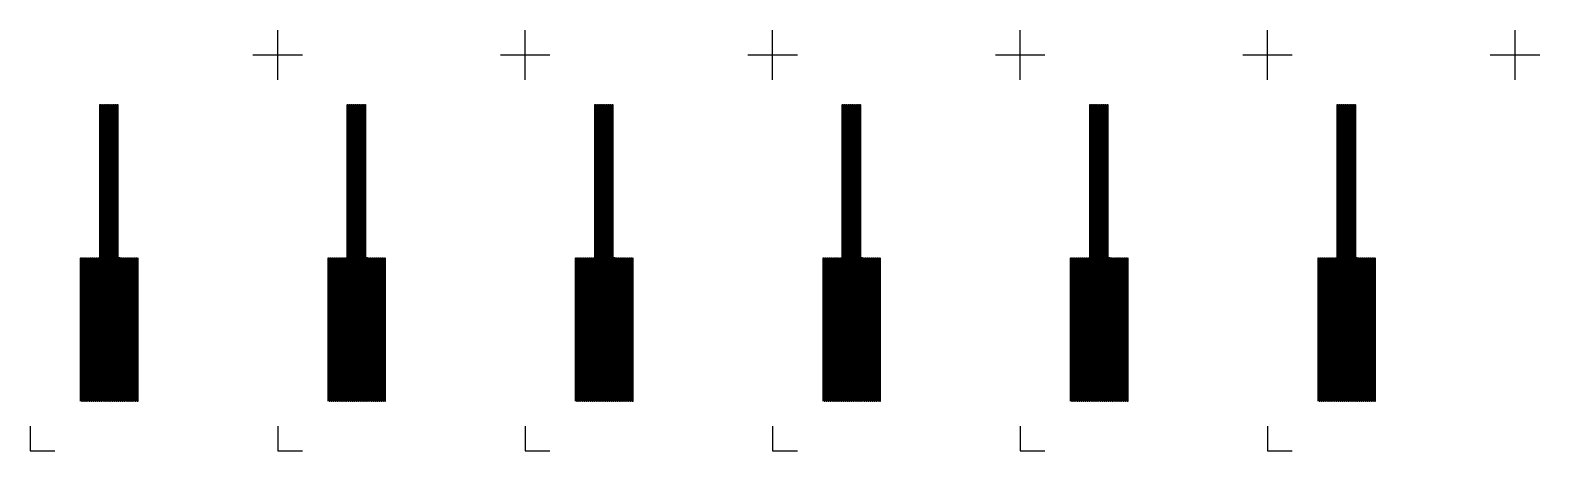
# Model space of a CAD drawing. Header units: inches. Extents: x 0 to 30.5, y 0 to 8.5.
import ezdxf

# ---------------------------------------------------------------- set-up
doc = ezdxf.new("R2010")
doc.units = ezdxf.units.IN
doc.header["$MEASUREMENT"] = 0

msp = doc.modelspace()

# ---------------------------------------------------------------- linework, layer by layer
for p, q in [((5, 7.5), (5, 8.5)), ((10, 7.5), (10, 8.5)), ((15, 7.5), (15, 8.5)), ((20, 7.5), (20, 8.5)), ((25, 7.5), (25, 8.5)), ((30, 7.5), (30, 8.5)), ((4.5, 8), (5.5, 8)), ((9.5, 8), (10.5, 8)), ((14.5, 8), (15.5, 8)), ((19.5, 8), (20.5, 8)), ((24.5, 8), (25.5, 8)), ((29.5, 8), (30.5, 8))]:
    msp.add_line(p, q)
at = {"color": 1, "linetype": 'Continuous'}
for points in [[(1.019, 1), (1.019, 3.89, -0.414214), (1.029, 3.9), (1.029, 3.9, -0.414214), (1.039, 3.89), (1.039, 1.01, 0.414214), (1.048, 1), (1.048, 1, 0.414214), (1.058, 1.01), (1.058, 3.89, -0.414214), (1.068, 3.9), (1.068, 3.9, -0.414214), (1.077, 3.89), (1.077, 1.01, 0.414214), (1.087, 1), (1.087, 1, 0.414214), (1.097, 1.01), (1.097, 3.89, -0.414214), (1.106, 3.9), (1.106, 3.9, -0.414214), (1.116, 3.89), (1.116, 1.01, 0.414214), (1.126, 1), (1.126, 1, 0.414214), (1.135, 1.01), (1.135, 3.89, -0.414214), (1.145, 3.9), (1.145, 3.9, -0.414214), (1.155, 3.89), (1.155, 1.01, 0.414214), (1.165, 1), (1.165, 1, 0.414214), (1.174, 1.01), (1.174, 3.89, -0.414214), (1.184, 3.9), (1.184, 3.9, -0.414214), (1.194, 3.89), (1.194, 1.01, 0.414214), (1.203, 1), (1.203, 1, 0.414214), (1.213, 1.01), (1.213, 3.89, -0.414214), (1.223, 3.9), (1.223, 3.9, -0.414214), (1.232, 3.89), (1.232, 1.01, 0.414214), (1.242, 1), (1.242, 1, 0.414214), (1.252, 1.01), (1.252, 3.89, -0.414214), (1.261, 3.9), (1.261, 3.9, -0.414214), (1.271, 3.89), (1.271, 1.01, 0.414214), (1.281, 1), (1.281, 1, 0.414214), (1.29, 1.01), (1.29, 3.89, -0.414214), (1.3, 3.9), (1.3, 3.9, -0.414214), (1.31, 3.89), (1.31, 1.01, 0.414214), (1.319, 1), (1.319, 1, 0.414214), (1.329, 1.01), (1.329, 3.89, -0.414214), (1.339, 3.9), (1.339, 3.9, -0.414214), (1.348, 3.89), (1.348, 1.01, 0.414214), (1.358, 1), (1.358, 1, 0.414214), (1.368, 1.01), (1.368, 3.89, -0.414214), (1.377, 3.9), (1.377, 3.9, -0.414214), (1.387, 3.89), (1.387, 1.01, 0.414214), (1.397, 1), (1.397, 1, 0.414214), (1.406, 1.01), (1.406, 6.99, -0.414214), (1.416, 7), (1.416, 7, -0.414214), (1.426, 6.99), (1.426, 1.01, 0.414214), (1.435, 1), (1.435, 1, 0.414214), (1.445, 1.01), (1.445, 6.99, -0.414214), (1.455, 7), (1.455, 7, -0.414214), (1.465, 6.99), (1.465, 1.01, 0.414214), (1.474, 1), (1.474, 1, 0.414214), (1.484, 1.01), (1.484, 6.99, -0.414214), (1.494, 7), (1.494, 7, -0.414214), (1.503, 6.99), (1.503, 1.01, 0.414214), (1.513, 1), (1.513, 1, 0.414214), (1.523, 1.01), (1.523, 6.99, -0.414214), (1.532, 7), (1.532, 7, -0.414214), (1.542, 6.99), (1.542, 1.01, 0.414214), (1.552, 1), (1.552, 1, 0.414214), (1.561, 1.01), (1.561, 6.99, -0.414214), (1.571, 7), (1.571, 7, -0.414214), (1.581, 6.99), (1.581, 1.01, 0.414214), (1.59, 1), (1.59, 1, 0.414214), (1.6, 1.01), (1.6, 6.99, -0.414214), (1.61, 7), (1.61, 7, -0.414214), (1.619, 6.99), (1.619, 1.01, 0.414214), (1.629, 1), (1.629, 1, 0.414214), (1.639, 1.01), (1.639, 6.99, -0.414214), (1.648, 7), (1.648, 7, -0.414214), (1.658, 6.99), (1.658, 1.01, 0.414214), (1.668, 1), (1.668, 1, 0.414214), (1.677, 1.01), (1.677, 6.99, -0.414214), (1.687, 7), (1.687, 7, -0.414214), (1.697, 6.99), (1.697, 1.01, 0.414214), (1.706, 1), (1.706, 1, 0.414214), (1.716, 1.01), (1.716, 6.99, -0.414214), (1.726, 7), (1.726, 7, -0.414214), (1.735, 6.99), (1.735, 1.01, 0.414214), (1.745, 1), (1.745, 1, 0.414214), (1.755, 1.01), (1.755, 6.99, -0.414214), (1.765, 7), (1.765, 7, -0.414214), (1.774, 6.99), (1.774, 1.01, 0.414214), (1.784, 1), (1.784, 1, 0.414214), (1.794, 1.01), (1.794, 3.9, -0.996883), (1.813, 3.9), (1.813, 3.9, -0.001561), (1.813, 3.9), (1.813, 1.01, 0.414214), (1.823, 1), (1.823, 1, 0.414214), (1.832, 1.01), (1.832, 3.89, -0.414214), (1.842, 3.9), (1.842, 3.9, -0.414214), (1.852, 3.89), (1.852, 1.01, 0.414214), (1.861, 1), (1.861, 1, 0.414214), (1.871, 1.01), (1.871, 3.89, -0.414214), (1.881, 3.9), (1.881, 3.9, -0.414214), (1.89, 3.89), (1.89, 1.01, 0.414214), (1.9, 1), (1.9, 1, 0.414214), (1.91, 1.01), (1.91, 3.89, -0.414214), (1.919, 3.9), (1.919, 3.9, -0.414214), (1.929, 3.89), (1.929, 1.01, 0.414214), (1.939, 1), (1.939, 1, 0.414214), (1.948, 1.01), (1.948, 3.89, -0.414214), (1.958, 3.9), (1.958, 3.9, -0.414214), (1.968, 3.89), (1.968, 1.01, 0.414214), (1.977, 1), (1.977, 1, 0.414214), (1.987, 1.01), (1.987, 3.89, -0.414214), (1.997, 3.9), (1.997, 3.9, -0.414214), (2.006, 3.89), (2.006, 1.01, 0.414214), (2.016, 1), (2.016, 1, 0.414214), (2.026, 1.01), (2.026, 3.89, -0.414214), (2.035, 3.9), (2.035, 3.9, -0.414214), (2.045, 3.89), (2.045, 1.01, 0.414214), (2.055, 1), (2.055, 1, 0.414214), (2.065, 1.01), (2.065, 3.89, -0.414214), (2.074, 3.9), (2.074, 3.9, -0.414214), (2.084, 3.89), (2.084, 1.01, 0.414214), (2.094, 1), (2.094, 1, 0.414214), (2.103, 1.01), (2.103, 3.89, -0.414214), (2.113, 3.9), (2.113, 3.9, -0.414214), (2.123, 3.89), (2.123, 1.01, 0.414214), (2.132, 1), (2.132, 1, 0.414214), (2.142, 1.01), (2.142, 3.89, -0.414214), (2.152, 3.9), (2.152, 3.9, -0.414214), (2.161, 3.89), (2.161, 1.01, 0.414214), (2.171, 1), (2.171, 1, 0.414214), (2.181, 1.01), (2.181, 3.9)], [(6.019, 1), (6.019, 3.89, -0.414214), (6.029, 3.9), (6.029, 3.9, -0.414214), (6.039, 3.89), (6.039, 1.01, 0.414214), (6.048, 1), (6.048, 1, 0.414214), (6.058, 1.01), (6.058, 3.89, -0.414214), (6.068, 3.9), (6.068, 3.9, -0.414214), (6.077, 3.89), (6.077, 1.01, 0.414214), (6.087, 1), (6.087, 1, 0.414214), (6.097, 1.01), (6.097, 3.89, -0.414214), (6.106, 3.9), (6.106, 3.9, -0.414214), (6.116, 3.89), (6.116, 1.01, 0.414214), (6.126, 1), (6.126, 1, 0.414214), (6.135, 1.01), (6.135, 3.89, -0.414214), (6.145, 3.9), (6.145, 3.9, -0.414214), (6.155, 3.89), (6.155, 1.01, 0.414214), (6.165, 1), (6.165, 1, 0.414214), (6.174, 1.01), (6.174, 3.89, -0.414214), (6.184, 3.9), (6.184, 3.9, -0.414214), (6.194, 3.89), (6.194, 1.01, 0.414214), (6.203, 1), (6.203, 1, 0.414214), (6.213, 1.01), (6.213, 3.89, -0.414214), (6.223, 3.9), (6.223, 3.9, -0.414214), (6.232, 3.89), (6.232, 1.01, 0.414214), (6.242, 1), (6.242, 1, 0.414214), (6.252, 1.01), (6.252, 3.89, -0.414214), (6.261, 3.9), (6.261, 3.9, -0.414214), (6.271, 3.89), (6.271, 1.01, 0.414214), (6.281, 1), (6.281, 1, 0.414214), (6.29, 1.01), (6.29, 3.89, -0.414214), (6.3, 3.9), (6.3, 3.9, -0.414214), (6.31, 3.89), (6.31, 1.01, 0.414214), (6.319, 1), (6.319, 1, 0.414214), (6.329, 1.01), (6.329, 3.89, -0.414214), (6.339, 3.9), (6.339, 3.9, -0.414214), (6.348, 3.89), (6.348, 1.01, 0.414214), (6.358, 1), (6.358, 1, 0.414214), (6.368, 1.01), (6.368, 3.89, -0.414214), (6.377, 3.9), (6.377, 3.9, -0.414214), (6.387, 3.89), (6.387, 1.01, 0.414214), (6.397, 1), (6.397, 1, 0.414214), (6.406, 1.01), (6.406, 6.99, -0.414214), (6.416, 7), (6.416, 7, -0.414214), (6.426, 6.99), (6.426, 1.01, 0.414214), (6.435, 1), (6.435, 1, 0.414214), (6.445, 1.01), (6.445, 6.99, -0.414214), (6.455, 7), (6.455, 7, -0.414214), (6.465, 6.99), (6.465, 1.01, 0.414214), (6.474, 1), (6.474, 1, 0.414214), (6.484, 1.01), (6.484, 6.99, -0.414214), (6.494, 7), (6.494, 7, -0.414214), (6.503, 6.99), (6.503, 1.01, 0.414214), (6.513, 1), (6.513, 1, 0.414214), (6.523, 1.01), (6.523, 6.99, -0.414214), (6.532, 7), (6.532, 7, -0.414214), (6.542, 6.99), (6.542, 1.01, 0.414214), (6.552, 1), (6.552, 1, 0.414214), (6.561, 1.01), (6.561, 6.99, -0.414214), (6.571, 7), (6.571, 7, -0.414214), (6.581, 6.99), (6.581, 1.01, 0.414214), (6.59, 1), (6.59, 1, 0.414214), (6.6, 1.01), (6.6, 6.99, -0.414214), (6.61, 7), (6.61, 7, -0.414214), (6.619, 6.99), (6.619, 1.01, 0.414214), (6.629, 1), (6.629, 1, 0.414214), (6.639, 1.01), (6.639, 6.99, -0.414214), (6.648, 7), (6.648, 7, -0.414214), (6.658, 6.99), (6.658, 1.01, 0.414214), (6.668, 1), (6.668, 1, 0.414214), (6.677, 1.01), (6.677, 6.99, -0.414214), (6.687, 7), (6.687, 7, -0.414214), (6.697, 6.99), (6.697, 1.01, 0.414214), (6.706, 1), (6.706, 1, 0.414214), (6.716, 1.01), (6.716, 6.99, -0.414214), (6.726, 7), (6.726, 7, -0.414214), (6.735, 6.99), (6.735, 1.01, 0.414214), (6.745, 1), (6.745, 1, 0.414214), (6.755, 1.01), (6.755, 6.99, -0.414214), (6.765, 7), (6.765, 7, -0.414214), (6.774, 6.99), (6.774, 1.01, 0.414214), (6.784, 1), (6.784, 1, 0.414214), (6.794, 1.01), (6.794, 3.9, -0.996883), (6.813, 3.9), (6.813, 3.9, -0.001561), (6.813, 3.9), (6.813, 1.01, 0.414214), (6.823, 1), (6.823, 1, 0.414214), (6.832, 1.01), (6.832, 3.89, -0.414214), (6.842, 3.9), (6.842, 3.9, -0.414214), (6.852, 3.89), (6.852, 1.01, 0.414214), (6.861, 1), (6.861, 1, 0.414214), (6.871, 1.01), (6.871, 3.89, -0.414214), (6.881, 3.9), (6.881, 3.9, -0.414214), (6.89, 3.89), (6.89, 1.01, 0.414214), (6.9, 1), (6.9, 1, 0.414214), (6.91, 1.01), (6.91, 3.89, -0.414214), (6.919, 3.9), (6.919, 3.9, -0.414214), (6.929, 3.89), (6.929, 1.01, 0.414214), (6.939, 1), (6.939, 1, 0.414214), (6.948, 1.01), (6.948, 3.89, -0.414214), (6.958, 3.9), (6.958, 3.9, -0.414214), (6.968, 3.89), (6.968, 1.01, 0.414214), (6.977, 1), (6.977, 1, 0.414214), (6.987, 1.01), (6.987, 3.89, -0.414214), (6.997, 3.9), (6.997, 3.9, -0.414214), (7.006, 3.89), (7.006, 1.01, 0.414214), (7.016, 1), (7.016, 1, 0.414214), (7.026, 1.01), (7.026, 3.89, -0.414214), (7.035, 3.9), (7.035, 3.9, -0.414214), (7.045, 3.89), (7.045, 1.01, 0.414214), (7.055, 1), (7.055, 1, 0.414214), (7.065, 1.01), (7.065, 3.89, -0.414214), (7.074, 3.9), (7.074, 3.9, -0.414214), (7.084, 3.89), (7.084, 1.01, 0.414214), (7.094, 1), (7.094, 1, 0.414214), (7.103, 1.01), (7.103, 3.89, -0.414214), (7.113, 3.9), (7.113, 3.9, -0.414214), (7.123, 3.89), (7.123, 1.01, 0.414214), (7.132, 1), (7.132, 1, 0.414214), (7.142, 1.01), (7.142, 3.89, -0.414214), (7.152, 3.9), (7.152, 3.9, -0.414214), (7.161, 3.89), (7.161, 1.01, 0.414214), (7.171, 1), (7.171, 1, 0.414214), (7.181, 1.01), (7.181, 3.9)], [(11.019, 1), (11.019, 3.89, -0.414214), (11.029, 3.9), (11.029, 3.9, -0.414214), (11.039, 3.89), (11.039, 1.01, 0.414214), (11.048, 1), (11.048, 1, 0.414214), (11.058, 1.01), (11.058, 3.89, -0.414214), (11.068, 3.9), (11.068, 3.9, -0.414214), (11.077, 3.89), (11.077, 1.01, 0.414214), (11.087, 1), (11.087, 1, 0.414214), (11.097, 1.01), (11.097, 3.89, -0.414214), (11.106, 3.9), (11.106, 3.9, -0.414214), (11.116, 3.89), (11.116, 1.01, 0.414214), (11.126, 1), (11.126, 1, 0.414214), (11.135, 1.01), (11.135, 3.89, -0.414214), (11.145, 3.9), (11.145, 3.9, -0.414214), (11.155, 3.89), (11.155, 1.01, 0.414214), (11.165, 1), (11.165, 1, 0.414214), (11.174, 1.01), (11.174, 3.89, -0.414214), (11.184, 3.9), (11.184, 3.9, -0.414214), (11.194, 3.89), (11.194, 1.01, 0.414214), (11.203, 1), (11.203, 1, 0.414214), (11.213, 1.01), (11.213, 3.89, -0.414214), (11.223, 3.9), (11.223, 3.9, -0.414214), (11.232, 3.89), (11.232, 1.01, 0.414214), (11.242, 1), (11.242, 1, 0.414214), (11.252, 1.01), (11.252, 3.89, -0.414214), (11.261, 3.9), (11.261, 3.9, -0.414214), (11.271, 3.89), (11.271, 1.01, 0.414214), (11.281, 1), (11.281, 1, 0.414214), (11.29, 1.01), (11.29, 3.89, -0.414214), (11.3, 3.9), (11.3, 3.9, -0.414214), (11.31, 3.89), (11.31, 1.01, 0.414214), (11.319, 1), (11.319, 1, 0.414214), (11.329, 1.01), (11.329, 3.89, -0.414214), (11.339, 3.9), (11.339, 3.9, -0.414214), (11.348, 3.89), (11.348, 1.01, 0.414214), (11.358, 1), (11.358, 1, 0.414214), (11.368, 1.01), (11.368, 3.89, -0.414214), (11.377, 3.9), (11.377, 3.9, -0.414214), (11.387, 3.89), (11.387, 1.01, 0.414214), (11.397, 1), (11.397, 1, 0.414214), (11.406, 1.01), (11.406, 6.99, -0.414214), (11.416, 7), (11.416, 7, -0.414214), (11.426, 6.99), (11.426, 1.01, 0.414214), (11.435, 1), (11.435, 1, 0.414214), (11.445, 1.01), (11.445, 6.99, -0.414214), (11.455, 7), (11.455, 7, -0.414214), (11.465, 6.99), (11.465, 1.01, 0.414214), (11.474, 1), (11.474, 1, 0.414214), (11.484, 1.01), (11.484, 6.99, -0.414214), (11.494, 7), (11.494, 7, -0.414214), (11.503, 6.99), (11.503, 1.01, 0.414214), (11.513, 1), (11.513, 1, 0.414214), (11.523, 1.01), (11.523, 6.99, -0.414214), (11.532, 7), (11.532, 7, -0.414214), (11.542, 6.99), (11.542, 1.01, 0.414214), (11.552, 1), (11.552, 1, 0.414214), (11.561, 1.01), (11.561, 6.99, -0.414214), (11.571, 7), (11.571, 7, -0.414214), (11.581, 6.99), (11.581, 1.01, 0.414214), (11.59, 1), (11.59, 1, 0.414214), (11.6, 1.01), (11.6, 6.99, -0.414214), (11.61, 7), (11.61, 7, -0.414214), (11.619, 6.99), (11.619, 1.01, 0.414214), (11.629, 1), (11.629, 1, 0.414214), (11.639, 1.01), (11.639, 6.99, -0.414214), (11.648, 7), (11.648, 7, -0.414214), (11.658, 6.99), (11.658, 1.01, 0.414214), (11.668, 1), (11.668, 1, 0.414214), (11.677, 1.01), (11.677, 6.99, -0.414214), (11.687, 7), (11.687, 7, -0.414214), (11.697, 6.99), (11.697, 1.01, 0.414214), (11.706, 1), (11.706, 1, 0.414214), (11.716, 1.01), (11.716, 6.99, -0.414214), (11.726, 7), (11.726, 7, -0.414214), (11.735, 6.99), (11.735, 1.01, 0.414214), (11.745, 1), (11.745, 1, 0.414214), (11.755, 1.01), (11.755, 6.99, -0.414214), (11.765, 7), (11.765, 7, -0.414214), (11.774, 6.99), (11.774, 1.01, 0.414214), (11.784, 1), (11.784, 1, 0.414214), (11.794, 1.01), (11.794, 3.9, -0.996883), (11.813, 3.9), (11.813, 3.9, -0.001561), (11.813, 3.9), (11.813, 1.01, 0.414214), (11.823, 1), (11.823, 1, 0.414214), (11.832, 1.01), (11.832, 3.89, -0.414214), (11.842, 3.9), (11.842, 3.9, -0.414214), (11.852, 3.89), (11.852, 1.01, 0.414214), (11.861, 1), (11.861, 1, 0.414214), (11.871, 1.01), (11.871, 3.89, -0.414214), (11.881, 3.9), (11.881, 3.9, -0.414214), (11.89, 3.89), (11.89, 1.01, 0.414214), (11.9, 1), (11.9, 1, 0.414214), (11.91, 1.01), (11.91, 3.89, -0.414214), (11.919, 3.9), (11.919, 3.9, -0.414214), (11.929, 3.89), (11.929, 1.01, 0.414214), (11.939, 1), (11.939, 1, 0.414214), (11.948, 1.01), (11.948, 3.89, -0.414214), (11.958, 3.9), (11.958, 3.9, -0.414214), (11.968, 3.89), (11.968, 1.01, 0.414214), (11.977, 1), (11.977, 1, 0.414214), (11.987, 1.01), (11.987, 3.89, -0.414214), (11.997, 3.9), (11.997, 3.9, -0.414214), (12.006, 3.89), (12.006, 1.01, 0.414214), (12.016, 1), (12.016, 1, 0.414214), (12.026, 1.01), (12.026, 3.89, -0.414214), (12.035, 3.9), (12.035, 3.9, -0.414214), (12.045, 3.89), (12.045, 1.01, 0.414214), (12.055, 1), (12.055, 1, 0.414214), (12.065, 1.01), (12.065, 3.89, -0.414214), (12.074, 3.9), (12.074, 3.9, -0.414214), (12.084, 3.89), (12.084, 1.01, 0.414214), (12.094, 1), (12.094, 1, 0.414214), (12.103, 1.01), (12.103, 3.89, -0.414214), (12.113, 3.9), (12.113, 3.9, -0.414214), (12.123, 3.89), (12.123, 1.01, 0.414214), (12.132, 1), (12.132, 1, 0.414214), (12.142, 1.01), (12.142, 3.89, -0.414214), (12.152, 3.9), (12.152, 3.9, -0.414214), (12.161, 3.89), (12.161, 1.01, 0.414214), (12.171, 1), (12.171, 1, 0.414214), (12.181, 1.01), (12.181, 3.9)], [(16.019, 1), (16.019, 3.89, -0.414214), (16.029, 3.9), (16.029, 3.9, -0.414214), (16.039, 3.89), (16.039, 1.01, 0.414214), (16.048, 1), (16.048, 1, 0.414214), (16.058, 1.01), (16.058, 3.89, -0.414214), (16.068, 3.9), (16.068, 3.9, -0.414214), (16.077, 3.89), (16.077, 1.01, 0.414214), (16.087, 1), (16.087, 1, 0.414214), (16.097, 1.01), (16.097, 3.89, -0.414214), (16.106, 3.9), (16.106, 3.9, -0.414214), (16.116, 3.89), (16.116, 1.01, 0.414214), (16.126, 1), (16.126, 1, 0.414214), (16.135, 1.01), (16.135, 3.89, -0.414214), (16.145, 3.9), (16.145, 3.9, -0.414214), (16.155, 3.89), (16.155, 1.01, 0.414214), (16.165, 1), (16.165, 1, 0.414214), (16.174, 1.01), (16.174, 3.89, -0.414214), (16.184, 3.9), (16.184, 3.9, -0.414214), (16.194, 3.89), (16.194, 1.01, 0.414214), (16.203, 1), (16.203, 1, 0.414214), (16.213, 1.01), (16.213, 3.89, -0.414214), (16.223, 3.9), (16.223, 3.9, -0.414214), (16.232, 3.89), (16.232, 1.01, 0.414214), (16.242, 1), (16.242, 1, 0.414214), (16.252, 1.01), (16.252, 3.89, -0.414214), (16.261, 3.9), (16.261, 3.9, -0.414214), (16.271, 3.89), (16.271, 1.01, 0.414214), (16.281, 1), (16.281, 1, 0.414214), (16.29, 1.01), (16.29, 3.89, -0.414214), (16.3, 3.9), (16.3, 3.9, -0.414214), (16.31, 3.89), (16.31, 1.01, 0.414214), (16.319, 1), (16.319, 1, 0.414214), (16.329, 1.01), (16.329, 3.89, -0.414214), (16.339, 3.9), (16.339, 3.9, -0.414214), (16.348, 3.89), (16.348, 1.01, 0.414214), (16.358, 1), (16.358, 1, 0.414214), (16.368, 1.01), (16.368, 3.89, -0.414214), (16.377, 3.9), (16.377, 3.9, -0.414214), (16.387, 3.89), (16.387, 1.01, 0.414214), (16.397, 1), (16.397, 1, 0.414214), (16.406, 1.01), (16.406, 6.99, -0.414214), (16.416, 7), (16.416, 7, -0.414214), (16.426, 6.99), (16.426, 1.01, 0.414214), (16.435, 1), (16.435, 1, 0.414214), (16.445, 1.01), (16.445, 6.99, -0.414214), (16.455, 7), (16.455, 7, -0.414214), (16.465, 6.99), (16.465, 1.01, 0.414214), (16.474, 1), (16.474, 1, 0.414214), (16.484, 1.01), (16.484, 6.99, -0.414214), (16.494, 7), (16.494, 7, -0.414214), (16.503, 6.99), (16.503, 1.01, 0.414214), (16.513, 1), (16.513, 1, 0.414214), (16.523, 1.01), (16.523, 6.99, -0.414214), (16.532, 7), (16.532, 7, -0.414214), (16.542, 6.99), (16.542, 1.01, 0.414214), (16.552, 1), (16.552, 1, 0.414214), (16.561, 1.01), (16.561, 6.99, -0.414214), (16.571, 7), (16.571, 7, -0.414214), (16.581, 6.99), (16.581, 1.01, 0.414214), (16.59, 1), (16.59, 1, 0.414214), (16.6, 1.01), (16.6, 6.99, -0.414214), (16.61, 7), (16.61, 7, -0.414214), (16.619, 6.99), (16.619, 1.01, 0.414214), (16.629, 1), (16.629, 1, 0.414214), (16.639, 1.01), (16.639, 6.99, -0.414214), (16.648, 7), (16.648, 7, -0.414214), (16.658, 6.99), (16.658, 1.01, 0.414214), (16.668, 1), (16.668, 1, 0.414214), (16.677, 1.01), (16.677, 6.99, -0.414214), (16.687, 7), (16.687, 7, -0.414214), (16.697, 6.99), (16.697, 1.01, 0.414214), (16.706, 1), (16.706, 1, 0.414214), (16.716, 1.01), (16.716, 6.99, -0.414214), (16.726, 7), (16.726, 7, -0.414214), (16.735, 6.99), (16.735, 1.01, 0.414214), (16.745, 1), (16.745, 1, 0.414214), (16.755, 1.01), (16.755, 6.99, -0.414214), (16.765, 7), (16.765, 7, -0.414214), (16.774, 6.99), (16.774, 1.01, 0.414214), (16.784, 1), (16.784, 1, 0.414214), (16.794, 1.01), (16.794, 3.9, -0.996883), (16.813, 3.9), (16.813, 3.9, -0.001561), (16.813, 3.9), (16.813, 1.01, 0.414214), (16.823, 1), (16.823, 1, 0.414214), (16.832, 1.01), (16.832, 3.89, -0.414214), (16.842, 3.9), (16.842, 3.9, -0.414214), (16.852, 3.89), (16.852, 1.01, 0.414214), (16.861, 1), (16.861, 1, 0.414214), (16.871, 1.01), (16.871, 3.89, -0.414214), (16.881, 3.9), (16.881, 3.9, -0.414214), (16.89, 3.89), (16.89, 1.01, 0.414214), (16.9, 1), (16.9, 1, 0.414214), (16.91, 1.01), (16.91, 3.89, -0.414214), (16.919, 3.9), (16.919, 3.9, -0.414214), (16.929, 3.89), (16.929, 1.01, 0.414214), (16.939, 1), (16.939, 1, 0.414214), (16.948, 1.01), (16.948, 3.89, -0.414214), (16.958, 3.9), (16.958, 3.9, -0.414214), (16.968, 3.89), (16.968, 1.01, 0.414214), (16.977, 1), (16.977, 1, 0.414214), (16.987, 1.01), (16.987, 3.89, -0.414214), (16.997, 3.9), (16.997, 3.9, -0.414214), (17.006, 3.89), (17.006, 1.01, 0.414214), (17.016, 1), (17.016, 1, 0.414214), (17.026, 1.01), (17.026, 3.89, -0.414214), (17.035, 3.9), (17.035, 3.9, -0.414214), (17.045, 3.89), (17.045, 1.01, 0.414214), (17.055, 1), (17.055, 1, 0.414214), (17.065, 1.01), (17.065, 3.89, -0.414214), (17.074, 3.9), (17.074, 3.9, -0.414214), (17.084, 3.89), (17.084, 1.01, 0.414214), (17.094, 1), (17.094, 1, 0.414214), (17.103, 1.01), (17.103, 3.89, -0.414214), (17.113, 3.9), (17.113, 3.9, -0.414214), (17.123, 3.89), (17.123, 1.01, 0.414214), (17.132, 1), (17.132, 1, 0.414214), (17.142, 1.01), (17.142, 3.89, -0.414214), (17.152, 3.9), (17.152, 3.9, -0.414214), (17.161, 3.89), (17.161, 1.01, 0.414214), (17.171, 1), (17.171, 1, 0.414214), (17.181, 1.01), (17.181, 3.9)], [(21.019, 1), (21.019, 3.89, -0.414214), (21.029, 3.9), (21.029, 3.9, -0.414214), (21.039, 3.89), (21.039, 1.01, 0.414214), (21.048, 1), (21.048, 1, 0.414214), (21.058, 1.01), (21.058, 3.89, -0.414214), (21.068, 3.9), (21.068, 3.9, -0.414214), (21.077, 3.89), (21.077, 1.01, 0.414214), (21.087, 1), (21.087, 1, 0.414214), (21.097, 1.01), (21.097, 3.89, -0.414214), (21.106, 3.9), (21.106, 3.9, -0.414214), (21.116, 3.89), (21.116, 1.01, 0.414214), (21.126, 1), (21.126, 1, 0.414214), (21.135, 1.01), (21.135, 3.89, -0.414214), (21.145, 3.9), (21.145, 3.9, -0.414214), (21.155, 3.89), (21.155, 1.01, 0.414214), (21.165, 1), (21.165, 1, 0.414214), (21.174, 1.01), (21.174, 3.89, -0.414214), (21.184, 3.9), (21.184, 3.9, -0.414214), (21.194, 3.89), (21.194, 1.01, 0.414214), (21.203, 1), (21.203, 1, 0.414214), (21.213, 1.01), (21.213, 3.89, -0.414214), (21.223, 3.9), (21.223, 3.9, -0.414214), (21.232, 3.89), (21.232, 1.01, 0.414214), (21.242, 1), (21.242, 1, 0.414214), (21.252, 1.01), (21.252, 3.89, -0.414214), (21.261, 3.9), (21.261, 3.9, -0.414214), (21.271, 3.89), (21.271, 1.01, 0.414214), (21.281, 1), (21.281, 1, 0.414214), (21.29, 1.01), (21.29, 3.89, -0.414214), (21.3, 3.9), (21.3, 3.9, -0.414214), (21.31, 3.89), (21.31, 1.01, 0.414214), (21.319, 1), (21.319, 1, 0.414214), (21.329, 1.01), (21.329, 3.89, -0.414214), (21.339, 3.9), (21.339, 3.9, -0.414214), (21.348, 3.89), (21.348, 1.01, 0.414214), (21.358, 1), (21.358, 1, 0.414214), (21.368, 1.01), (21.368, 3.89, -0.414214), (21.377, 3.9), (21.377, 3.9, -0.414214), (21.387, 3.89), (21.387, 1.01, 0.414214), (21.397, 1), (21.397, 1, 0.414214), (21.406, 1.01), (21.406, 6.99, -0.414214), (21.416, 7), (21.416, 7, -0.414214), (21.426, 6.99), (21.426, 1.01, 0.414214), (21.435, 1), (21.435, 1, 0.414214), (21.445, 1.01), (21.445, 6.99, -0.414214), (21.455, 7), (21.455, 7, -0.414214), (21.465, 6.99), (21.465, 1.01, 0.414214), (21.474, 1), (21.474, 1, 0.414214), (21.484, 1.01), (21.484, 6.99, -0.414214), (21.494, 7), (21.494, 7, -0.414214), (21.503, 6.99), (21.503, 1.01, 0.414214), (21.513, 1), (21.513, 1, 0.414214), (21.523, 1.01), (21.523, 6.99, -0.414214), (21.532, 7), (21.532, 7, -0.414214), (21.542, 6.99), (21.542, 1.01, 0.414214), (21.552, 1), (21.552, 1, 0.414214), (21.561, 1.01), (21.561, 6.99, -0.414214), (21.571, 7), (21.571, 7, -0.414214), (21.581, 6.99), (21.581, 1.01, 0.414214), (21.59, 1), (21.59, 1, 0.414214), (21.6, 1.01), (21.6, 6.99, -0.414214), (21.61, 7), (21.61, 7, -0.414214), (21.619, 6.99), (21.619, 1.01, 0.414214), (21.629, 1), (21.629, 1, 0.414214), (21.639, 1.01), (21.639, 6.99, -0.414214), (21.648, 7), (21.648, 7, -0.414214), (21.658, 6.99), (21.658, 1.01, 0.414214), (21.668, 1), (21.668, 1, 0.414214), (21.677, 1.01), (21.677, 6.99, -0.414214), (21.687, 7), (21.687, 7, -0.414214), (21.697, 6.99), (21.697, 1.01, 0.414214), (21.706, 1), (21.706, 1, 0.414214), (21.716, 1.01), (21.716, 6.99, -0.414214), (21.726, 7), (21.726, 7, -0.414214), (21.735, 6.99), (21.735, 1.01, 0.414214), (21.745, 1), (21.745, 1, 0.414214), (21.755, 1.01), (21.755, 6.99, -0.414214), (21.765, 7), (21.765, 7, -0.414214), (21.774, 6.99), (21.774, 1.01, 0.414214), (21.784, 1), (21.784, 1, 0.414214), (21.794, 1.01), (21.794, 3.9, -0.996883), (21.813, 3.9), (21.813, 3.9, -0.001561), (21.813, 3.9), (21.813, 1.01, 0.414214), (21.823, 1), (21.823, 1, 0.414214), (21.832, 1.01), (21.832, 3.89, -0.414214), (21.842, 3.9), (21.842, 3.9, -0.414214), (21.852, 3.89), (21.852, 1.01, 0.414214), (21.861, 1), (21.861, 1, 0.414214), (21.871, 1.01), (21.871, 3.89, -0.414214), (21.881, 3.9), (21.881, 3.9, -0.414214), (21.89, 3.89), (21.89, 1.01, 0.414214), (21.9, 1), (21.9, 1, 0.414214), (21.91, 1.01), (21.91, 3.89, -0.414214), (21.919, 3.9), (21.919, 3.9, -0.414214), (21.929, 3.89), (21.929, 1.01, 0.414214), (21.939, 1), (21.939, 1, 0.414214), (21.948, 1.01), (21.948, 3.89, -0.414214), (21.958, 3.9), (21.958, 3.9, -0.414214), (21.968, 3.89), (21.968, 1.01, 0.414214), (21.977, 1), (21.977, 1, 0.414214), (21.987, 1.01), (21.987, 3.89, -0.414214), (21.997, 3.9), (21.997, 3.9, -0.414214), (22.006, 3.89), (22.006, 1.01, 0.414214), (22.016, 1), (22.016, 1, 0.414214), (22.026, 1.01), (22.026, 3.89, -0.414214), (22.035, 3.9), (22.035, 3.9, -0.414214), (22.045, 3.89), (22.045, 1.01, 0.414214), (22.055, 1), (22.055, 1, 0.414214), (22.065, 1.01), (22.065, 3.89, -0.414214), (22.074, 3.9), (22.074, 3.9, -0.414214), (22.084, 3.89), (22.084, 1.01, 0.414214), (22.094, 1), (22.094, 1, 0.414214), (22.103, 1.01), (22.103, 3.89, -0.414214), (22.113, 3.9), (22.113, 3.9, -0.414214), (22.123, 3.89), (22.123, 1.01, 0.414214), (22.132, 1), (22.132, 1, 0.414214), (22.142, 1.01), (22.142, 3.89, -0.414214), (22.152, 3.9), (22.152, 3.9, -0.414214), (22.161, 3.89), (22.161, 1.01, 0.414214), (22.171, 1), (22.171, 1, 0.414214), (22.181, 1.01), (22.181, 3.9)], [(26.019, 1), (26.019, 3.89, -0.414214), (26.029, 3.9), (26.029, 3.9, -0.414214), (26.039, 3.89), (26.039, 1.01, 0.414214), (26.048, 1), (26.048, 1, 0.414214), (26.058, 1.01), (26.058, 3.89, -0.414214), (26.068, 3.9), (26.068, 3.9, -0.414214), (26.077, 3.89), (26.077, 1.01, 0.414214), (26.087, 1), (26.087, 1, 0.414214), (26.097, 1.01), (26.097, 3.89, -0.414214), (26.106, 3.9), (26.106, 3.9, -0.414214), (26.116, 3.89), (26.116, 1.01, 0.414214), (26.126, 1), (26.126, 1, 0.414214), (26.135, 1.01), (26.135, 3.89, -0.414214), (26.145, 3.9), (26.145, 3.9, -0.414214), (26.155, 3.89), (26.155, 1.01, 0.414214), (26.165, 1), (26.165, 1, 0.414214), (26.174, 1.01), (26.174, 3.89, -0.414214), (26.184, 3.9), (26.184, 3.9, -0.414214), (26.194, 3.89), (26.194, 1.01, 0.414214), (26.203, 1), (26.203, 1, 0.414214), (26.213, 1.01), (26.213, 3.89, -0.414214), (26.223, 3.9), (26.223, 3.9, -0.414214), (26.232, 3.89), (26.232, 1.01, 0.414214), (26.242, 1), (26.242, 1, 0.414214), (26.252, 1.01), (26.252, 3.89, -0.414214), (26.261, 3.9), (26.261, 3.9, -0.414214), (26.271, 3.89), (26.271, 1.01, 0.414214), (26.281, 1), (26.281, 1, 0.414214), (26.29, 1.01), (26.29, 3.89, -0.414214), (26.3, 3.9), (26.3, 3.9, -0.414214), (26.31, 3.89), (26.31, 1.01, 0.414214), (26.319, 1), (26.319, 1, 0.414214), (26.329, 1.01), (26.329, 3.89, -0.414214), (26.339, 3.9), (26.339, 3.9, -0.414214), (26.348, 3.89), (26.348, 1.01, 0.414214), (26.358, 1), (26.358, 1, 0.414214), (26.368, 1.01), (26.368, 3.89, -0.414214), (26.377, 3.9), (26.377, 3.9, -0.414214), (26.387, 3.89), (26.387, 1.01, 0.414214), (26.397, 1), (26.397, 1, 0.414214), (26.406, 1.01), (26.406, 6.99, -0.414214), (26.416, 7), (26.416, 7, -0.414214), (26.426, 6.99), (26.426, 1.01, 0.414214), (26.435, 1), (26.435, 1, 0.414214), (26.445, 1.01), (26.445, 6.99, -0.414214), (26.455, 7), (26.455, 7, -0.414214), (26.465, 6.99), (26.465, 1.01, 0.414214), (26.474, 1), (26.474, 1, 0.414214), (26.484, 1.01), (26.484, 6.99, -0.414214), (26.494, 7), (26.494, 7, -0.414214), (26.503, 6.99), (26.503, 1.01, 0.414214), (26.513, 1), (26.513, 1, 0.414214), (26.523, 1.01), (26.523, 6.99, -0.414214), (26.532, 7), (26.532, 7, -0.414214), (26.542, 6.99), (26.542, 1.01, 0.414214), (26.552, 1), (26.552, 1, 0.414214), (26.561, 1.01), (26.561, 6.99, -0.414214), (26.571, 7), (26.571, 7, -0.414214), (26.581, 6.99), (26.581, 1.01, 0.414214), (26.59, 1), (26.59, 1, 0.414214), (26.6, 1.01), (26.6, 6.99, -0.414214), (26.61, 7), (26.61, 7, -0.414214), (26.619, 6.99), (26.619, 1.01, 0.414214), (26.629, 1), (26.629, 1, 0.414214), (26.639, 1.01), (26.639, 6.99, -0.414214), (26.648, 7), (26.648, 7, -0.414214), (26.658, 6.99), (26.658, 1.01, 0.414214), (26.668, 1), (26.668, 1, 0.414214), (26.677, 1.01), (26.677, 6.99, -0.414214), (26.687, 7), (26.687, 7, -0.414214), (26.697, 6.99), (26.697, 1.01, 0.414214), (26.706, 1), (26.706, 1, 0.414214), (26.716, 1.01), (26.716, 6.99, -0.414214), (26.726, 7), (26.726, 7, -0.414214), (26.735, 6.99), (26.735, 1.01, 0.414214), (26.745, 1), (26.745, 1, 0.414214), (26.755, 1.01), (26.755, 6.99, -0.414214), (26.765, 7), (26.765, 7, -0.414214), (26.774, 6.99), (26.774, 1.01, 0.414214), (26.784, 1), (26.784, 1, 0.414214), (26.794, 1.01), (26.794, 3.9, -0.996883), (26.813, 3.9), (26.813, 3.9, -0.001561), (26.813, 3.9), (26.813, 1.01, 0.414214), (26.823, 1), (26.823, 1, 0.414214), (26.832, 1.01), (26.832, 3.89, -0.414214), (26.842, 3.9), (26.842, 3.9, -0.414214), (26.852, 3.89), (26.852, 1.01, 0.414214), (26.861, 1), (26.861, 1, 0.414214), (26.871, 1.01), (26.871, 3.89, -0.414214), (26.881, 3.9), (26.881, 3.9, -0.414214), (26.89, 3.89), (26.89, 1.01, 0.414214), (26.9, 1), (26.9, 1, 0.414214), (26.91, 1.01), (26.91, 3.89, -0.414214), (26.919, 3.9), (26.919, 3.9, -0.414214), (26.929, 3.89), (26.929, 1.01, 0.414214), (26.939, 1), (26.939, 1, 0.414214), (26.948, 1.01), (26.948, 3.89, -0.414214), (26.958, 3.9), (26.958, 3.9, -0.414214), (26.968, 3.89), (26.968, 1.01, 0.414214), (26.977, 1), (26.977, 1, 0.414214), (26.987, 1.01), (26.987, 3.89, -0.414214), (26.997, 3.9), (26.997, 3.9, -0.414214), (27.006, 3.89), (27.006, 1.01, 0.414214), (27.016, 1), (27.016, 1, 0.414214), (27.026, 1.01), (27.026, 3.89, -0.414214), (27.035, 3.9), (27.035, 3.9, -0.414214), (27.045, 3.89), (27.045, 1.01, 0.414214), (27.055, 1), (27.055, 1, 0.414214), (27.065, 1.01), (27.065, 3.89, -0.414214), (27.074, 3.9), (27.074, 3.9, -0.414214), (27.084, 3.89), (27.084, 1.01, 0.414214), (27.094, 1), (27.094, 1, 0.414214), (27.103, 1.01), (27.103, 3.89, -0.414214), (27.113, 3.9), (27.113, 3.9, -0.414214), (27.123, 3.89), (27.123, 1.01, 0.414214), (27.132, 1), (27.132, 1, 0.414214), (27.142, 1.01), (27.142, 3.89, -0.414214), (27.152, 3.9), (27.152, 3.9, -0.414214), (27.161, 3.89), (27.161, 1.01, 0.414214), (27.171, 1), (27.171, 1, 0.414214), (27.181, 1.01), (27.181, 3.9)]]:
    msp.add_lwpolyline(points, format="xyb", dxfattribs=at)
for points in [[(0, 0.5), (0, 0), (0.5, 0)], [(5, 0.5), (5, 0), (5.5, 0)], [(10, 0.5), (10, 0), (10.5, 0)], [(15, 0.5), (15, 0), (15.5, 0)], [(20, 0.5), (20, 0), (20.5, 0)], [(25, 0.5), (25, 0), (25.5, 0)]]:
    msp.add_lwpolyline(points)

doc.saveas('drawing.dxf')
